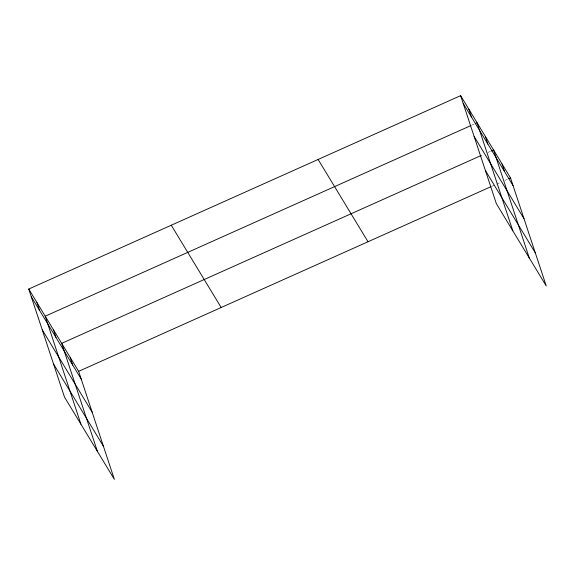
<?xml version="1.0" encoding="UTF-8"?>
<svg xmlns="http://www.w3.org/2000/svg" width="575" height="575" viewBox="0 0 575 575"><rect width="100%" height="100%" fill="white"/><g stroke="black" fill="none" stroke-linecap="round" stroke-linejoin="round"><path stroke-width="0.43" stroke-dasharray="2.88 2.16" d="M471.392 125.35L474.655 123.891M487.859 152.504L490.302 151.412M491.79 186.322L495.866 184.496M496.678 184.129L499.934 182.67M504.821 180.485L507.265 179.386"/><path stroke-width="0.86" d="M28.75 289.045L78.646 371.335L114.368 479.356L64.479 397.073L28.75 289.045L460.632 95.644L510.521 177.927L546.25 285.955L496.354 203.665L460.632 95.644M470.58 125.717L45.217 316.2L80.938 424.228M475.467 123.524L477.092 122.798L512.821 230.819M481.347 155.423L61.683 343.354L97.405 451.382M491.115 151.045L493.558 149.953L529.288 257.974M78.646 371.335L490.978 186.681M508.897 178.66L510.521 177.927M463.177 103.349L513.072 185.639M474.123 136.455L524.019 218.744M485.408 170.559L535.303 252.849M318.112 159.462L368.007 241.752M171.271 225.22L221.167 307.51M31.302 296.75L81.19 379.04M42.248 329.856L92.144 412.146M53.525 363.968L103.421 446.25M502.04 163.94L504.591 171.645M485.329 136.376L487.873 144.081M468.862 109.221L471.414 116.926M70.164 357.341L72.709 365.053M53.446 329.777L55.998 337.482M36.98 302.623L39.531 310.327"/></g></svg>
